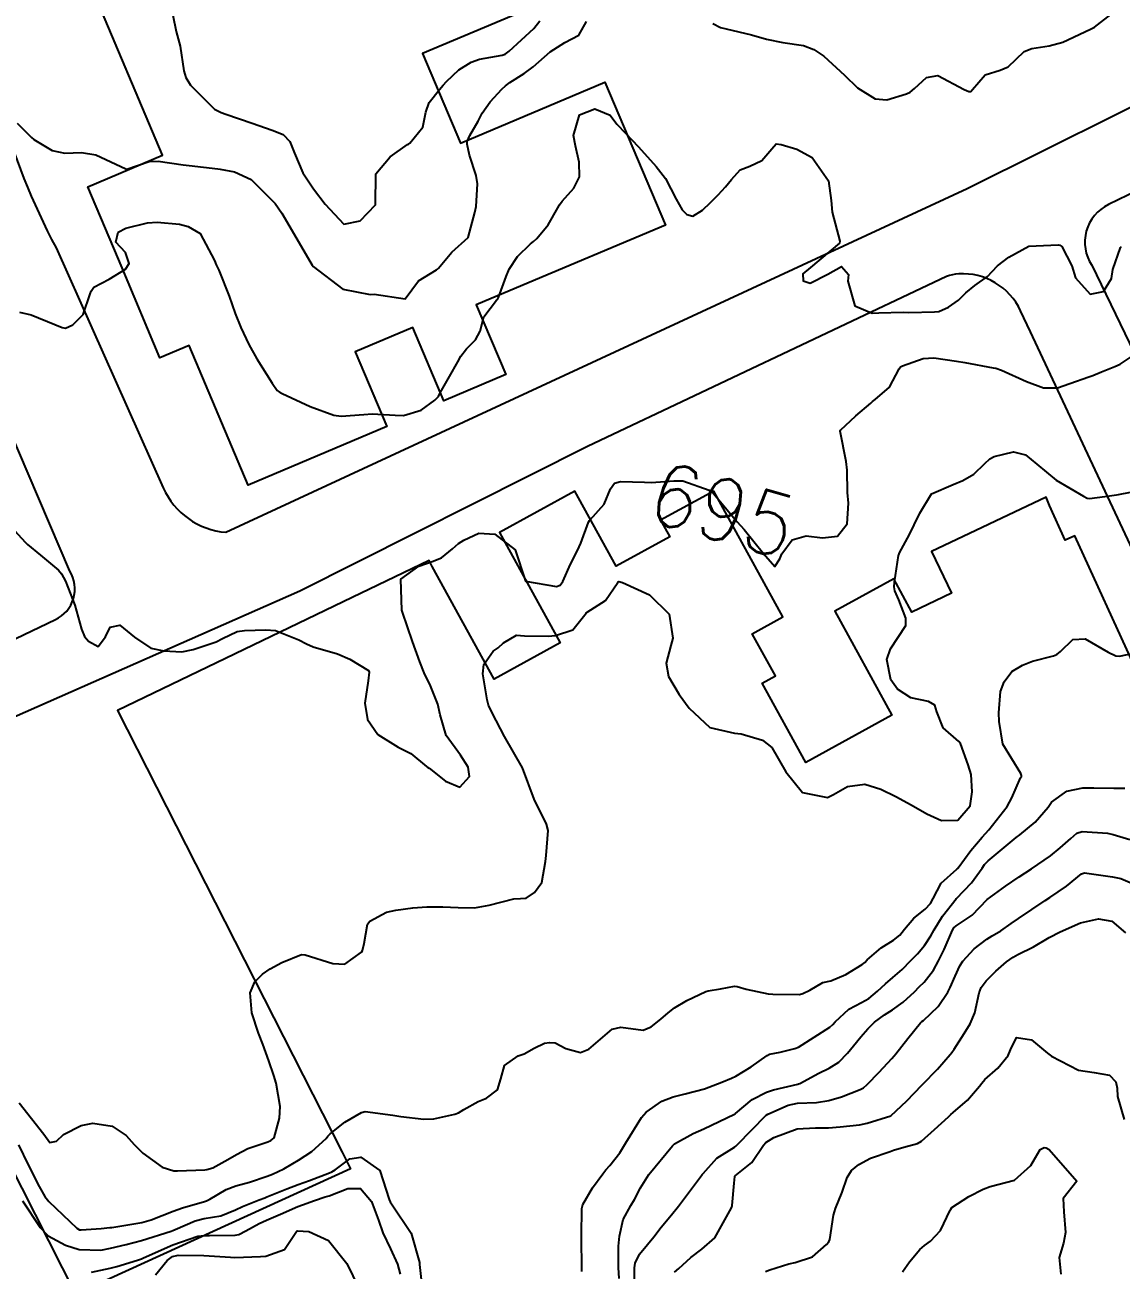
# Model space of a CAD drawing. Header units: metres. Extents: x 286371 to 293043, y 7462578 to 7466404.
# Drawn here: x 289756.9 to 289827.3, y 7464409.6 to 7464489.6 of the extents above; entities that cross this region are included whole.
import ezdxf
from ezdxf.enums import TextEntityAlignment as Align

# ---------------------------------------------------------------- set-up
doc = ezdxf.new("R2010")
doc.units = ezdxf.units.M
doc.header["$MEASUREMENT"] = 0
for name, color, linetype in [('Cotas', 45, 'Continuous'), ('Curvas de Nivel 1m', 11, 'Continuous'), ('Curvas de Nivel 5m', 15, 'Continuous'), ('Edificações', 30, 'Continuous'), ('Vias primárias', 230, 'Continuous')]:
    doc.layers.add(name, color=color, linetype=linetype)
doc.styles.add('Style-STANDARD', font='STANDARD.shx')

msp = doc.modelspace()

# ---------------------------------------------------------------- linework, layer by layer
at = {"layer": 'Curvas de Nivel 1m', "flags": 128}
for points, elevation in [([(289801.041, 7464489.712), (289801.55, 7464489.449), (289801.898, 7464489.35), (289803.543, 7464488.963), (289804.502, 7464488.698), (289805.536, 7464488.472), (289806.877, 7464488.282), (289807.53, 7464488.039), (289808.175, 7464487.605), (289809.506, 7464486.373), (289810.346, 7464485.572), (289811.484, 7464484.863), (289812.226, 7464484.8), (289813.489, 7464485.174), (289813.724, 7464485.287), (289813.998, 7464485.517), (289814.77, 7464486.24), (289815.507, 7464486.37), (289817.186, 7464485.469), (289817.492, 7464485.324), (289817.619, 7464485.335), (289817.732, 7464485.461), (289818.549, 7464486.408), (289819.513, 7464486.708), (289820.019, 7464486.925), (289820.534, 7464487.419), (289821.039, 7464487.905), (289821.534, 7464488.1), (289822.655, 7464488.27), (289823.541, 7464488.499), (289825.308, 7464489.339), (289825.556, 7464489.463), (289826.617, 7464490.27)], 693), ([(289756.367, 7464483.305), (289757.281, 7464482.387), (289757.442, 7464482.251), (289758.611, 7464481.54), (289759.429, 7464481.375), (289760.508, 7464481.41), (289761.428, 7464481.268), (289763.337, 7464480.364), (289763.415, 7464480.354), (289764.851, 7464480.835), (289765.423, 7464480.867), (289767.023, 7464480.627), (289767.419, 7464480.572), (289769.246, 7464480.368), (289769.416, 7464480.349), (289770.324, 7464480.181), (289771.407, 7464479.673), (289772.937, 7464478.141), (289773.375, 7464477.512), (289774.175, 7464476.122), (289775.315, 7464474.179), (289775.375, 7464474.104), (289777.292, 7464472.632), (289779.036, 7464472.3), (289779.288, 7464472.308), (289781.284, 7464472.014), (289782.135, 7464473.168), (289783.312, 7464473.873), (289783.372, 7464473.924), (289783.42, 7464473.983), (289784.281, 7464475.018), (289785.344, 7464475.954), (289785.756, 7464477.561), (289785.85, 7464477.947), (289785.935, 7464479.407), (289785.859, 7464479.948), (289785.423, 7464481.24), (289785.263, 7464481.957), (289785.27, 7464482.124), (289785.445, 7464482.509), (289785.978, 7464483.432), (289786.228, 7464483.943), (289786.741, 7464484.68), (289787.497, 7464485.474), (289787.729, 7464485.692), (289788.015, 7464485.917), (289788.927, 7464486.489), (289789.519, 7464486.918), (289790.592, 7464487.873), (289791.543, 7464488.48), (289792.434, 7464488.958), (289792.926, 7464489.834)], 693), ([(289766.368, 7464490.242), (289766.591, 7464489.196), (289766.843, 7464488.235), (289767.077, 7464486.665), (289767.203, 7464486.229), (289767.497, 7464485.749), (289769.046, 7464484.201), (289769.471, 7464483.982), (289769.778, 7464483.882), (289771.461, 7464483.297), (289772.744, 7464482.856), (289773.45, 7464482.562), (289773.879, 7464482.128), (289774.174, 7464481.382), (289774.725, 7464480.115), (289775.399, 7464479.079), (289776.15, 7464478.093), (289777.359, 7464476.81), (289778.397, 7464477.025), (289779.374, 7464478.044), (289779.414, 7464480.044), (289780.331, 7464481.131), (289781.443, 7464481.925), (289781.501, 7464481.956), (289781.587, 7464482.012), (289782.42, 7464483.04), (289782.606, 7464483.997), (289782.841, 7464484.637), (289783.496, 7464485.462), (289783.739, 7464485.742), (289783.942, 7464485.978), (289784.745, 7464486.736), (289785.523, 7464487.21), (289786.059, 7464487.413), (289787.53, 7464487.667), (289787.722, 7464487.731), (289787.97, 7464487.918), (289789.556, 7464489.377), (289789.932, 7464489.879)], 692), ([(289756.513, 7464471.159), (289757.273, 7464470.982), (289758.796, 7464470.361), (289759.261, 7464470.168), (289759.478, 7464470.134), (289759.946, 7464470.344), (289760.602, 7464471.007), (289761.052, 7464472.328), (289761.114, 7464472.51), (289761.301, 7464472.763), (289762.285, 7464473.281), (289763.319, 7464473.92), (289763.551, 7464474.281), (289763.335, 7464474.987), (289762.712, 7464475.664), (289762.853, 7464476.294), (289763.358, 7464476.563), (289764.737, 7464476.891), (289765.364, 7464476.948), (289766.787, 7464476.809), (289767.361, 7464476.66), (289768.126, 7464476.213), (289769.044, 7464474.483), (289769.16, 7464474.197), (289769.317, 7464473.861), (289769.975, 7464472.184), (289770.371, 7464471.074), (289770.733, 7464470.172), (289771.238, 7464469.094), (289771.751, 7464468.157), (289772.739, 7464466.603), (289773.078, 7464466.136), (289773.193, 7464466.037), (289773.387, 7464465.935), (289775.179, 7464465.112), (289776.709, 7464464.544), (289777.17, 7464464.476), (289778.634, 7464464.59), (289779.173, 7464464.628), (289780.654, 7464464.54), (289781.172, 7464464.52), (289782.314, 7464464.861), (289783.187, 7464465.516), (289783.422, 7464465.749), (289783.546, 7464465.979), (289784.144, 7464467.036), (289784.67, 7464467.963), (289784.855, 7464468.334), (289785.237, 7464468.811), (289785.81, 7464469.382), (289786.104, 7464469.942), (289786.345, 7464470.861), (289787.157, 7464471.926), (289787.225, 7464471.985), (289787.287, 7464472.102), (289787.769, 7464473.456), (289787.974, 7464473.915), (289788.504, 7464474.729), (289789.339, 7464475.541), (289789.537, 7464475.696), (289789.749, 7464475.888), (289790.467, 7464476.769), (289791.086, 7464477.869), (289791.195, 7464478.049), (289791.38, 7464478.291), (289792.115, 7464479.132), (289792.481, 7464479.848), (289792.475, 7464480.792), (289792.227, 7464481.853), (289792.105, 7464482.512), (289792.48, 7464483.844), (289793.47, 7464484.211), (289794.446, 7464483.81), (289794.874, 7464483.225), (289795.447, 7464482.661), (289796.276, 7464481.782), (289797.415, 7464480.512), (289798.01, 7464479.755), (289798.705, 7464478.424), (289799.083, 7464477.739), (289799.37, 7464477.442), (289799.773, 7464477.323), (289800.391, 7464477.719), (289800.891, 7464478.202), (289801.389, 7464478.692), (289801.874, 7464479.22), (289802.249, 7464479.692), (289802.798, 7464480.299), (289803.417, 7464480.545), (289804.193, 7464480.893), (289804.837, 7464481.653), (289805.126, 7464481.962), (289805.438, 7464481.93), (289806.445, 7464481.629), (289807.426, 7464481.094), (289808.481, 7464479.598), (289808.641, 7464478.34), (289808.706, 7464477.594), (289809.214, 7464475.719), (289809.194, 7464475.587), (289807.32, 7464474.023), (289806.836, 7464473.622), (289806.857, 7464473.171), (289807.305, 7464473.034), (289808.427, 7464473.598), (289809.322, 7464474.084), (289809.758, 7464473.578), (289809.732, 7464473.154), (289810.176, 7464471.571), (289811.277, 7464471.098), (289811.705, 7464471.121), (289813.278, 7464471.153), (289813.65, 7464471.147), (289815.279, 7464471.176), (289815.556, 7464471.214), (289816.186, 7464471.481), (289816.836, 7464471.926), (289817.298, 7464472.392), (289817.878, 7464472.884), (289818.695, 7464473.444), (289818.995, 7464473.764), (289819.324, 7464474.127), (289820.066, 7464474.691), (289821.344, 7464475.404), (289823.236, 7464475.485), (289823.345, 7464475.462), (289823.464, 7464475.373), (289824.107, 7464474.144), (289824.336, 7464473.359), (289825.294, 7464472.323), (289826.15, 7464472.479), (289826.654, 7464473.324), (289826.742, 7464473.897), (289827.24, 7464475.316), (289827.292, 7464475.368)], 694), ([(289756.494, 7464420.372), (289758.082, 7464418.37), (289758.456, 7464417.823), (289758.891, 7464417.924), (289759.344, 7464418.351), (289760.473, 7464418.927), (289761.218, 7464419.062), (289762.473, 7464418.885), (289763.366, 7464418.281), (289763.879, 7464417.7), (289764.447, 7464417.145), (289765.689, 7464416.246), (289766.431, 7464416), (289766.662, 7464416), (289768.432, 7464416.07), (289768.549, 7464416.086), (289768.94, 7464416.197), (289769.889, 7464416.736), (289770.447, 7464417.055), (289771.181, 7464417.436), (289772.46, 7464417.872), (289772.651, 7464417.952), (289772.872, 7464418.138), (289773.228, 7464419.388), (289773.251, 7464420.133), (289773.004, 7464421.65), (289772.864, 7464422.139), (289772.538, 7464423.081), (289772.137, 7464424.151), (289771.861, 7464424.859), (289771.443, 7464426.162), (289771.334, 7464427.433), (289771.638, 7464428.159), (289772.135, 7464428.638), (289772.627, 7464428.98), (289773.371, 7464429.396), (289774.641, 7464429.894), (289774.862, 7464429.89), (289776.633, 7464429.324), (289777.411, 7464429.294), (289778.479, 7464430.057), (289778.541, 7464430.16), (289778.652, 7464430.61), (289778.879, 7464431.843), (289779.02, 7464432.049), (289780.1, 7464432.616), (289780.685, 7464432.749), (289781.784, 7464432.911), (289782.689, 7464432.958), (289783.711, 7464432.957), (289784.688, 7464432.922), (289785.733, 7464432.904), (289786.691, 7464433.078), (289788.279, 7464433.484), (289788.698, 7464433.494), (289789.065, 7464433.522), (289789.596, 7464433.881), (289790.062, 7464434.527), (289790.306, 7464435.871), (289790.338, 7464436.272), (289790.478, 7464437.869), (289790.362, 7464438.279), (289789.585, 7464439.883), (289788.824, 7464441.894), (289787.675, 7464443.912), (289786.876, 7464445.418), (289786.648, 7464445.928), (289786.552, 7464446.269), (289786.275, 7464447.934), (289786.334, 7464448.525), (289786.943, 7464449.377), (289787.26, 7464449.607), (289787.611, 7464449.915), (289788.436, 7464450.421), (289788.954, 7464450.381), (289790.483, 7464450.342), (289790.954, 7464450.385), (289792.053, 7464450.757), (289792.912, 7464451.835), (289792.939, 7464451.871), (289792.975, 7464451.897), (289794.161, 7464452.646), (289794.949, 7464453.805), (289794.977, 7464453.843), (289795.015, 7464453.853), (289795.241, 7464453.801), (289796.992, 7464453.001), (289798.241, 7464451.755), (289798.479, 7464450.224), (289798.345, 7464449.753), (289798.059, 7464448.626), (289798.21, 7464447.755), (289798.897, 7464446.602), (289799.537, 7464445.735), (289800.866, 7464444.494), (289802.435, 7464444.117), (289802.86, 7464444.087), (289804.238, 7464443.664), (289804.847, 7464443.2), (289805.747, 7464441.641), (289806.804, 7464440.304), (289808.412, 7464439.989), (289808.803, 7464440.183), (289809.692, 7464440.7), (289810.813, 7464440.845), (289811.832, 7464440.526), (289812.802, 7464440.059), (289813.78, 7464439.52), (289814.786, 7464438.937), (289815.748, 7464438.522), (289816.78, 7464438.537), (289817.584, 7464439.459), (289817.713, 7464440.361), (289817.637, 7464441.458), (289817.46, 7464442.089), (289816.956, 7464443.463), (289816.856, 7464443.595), (289815.843, 7464444.459), (289815.443, 7464445.493), (289815.305, 7464445.911), (289814.894, 7464446.163), (289813.774, 7464446.394), (289812.905, 7464446.938), (289812.484, 7464447.541), (289812.237, 7464448.842), (289812.452, 7464449.534), (289812.956, 7464450.296), (289813.449, 7464451.035), (289813.444, 7464451.517), (289812.991, 7464452.677), (289812.742, 7464453.271), (289812.708, 7464453.529), (289812.724, 7464453.813), (289812.979, 7464455.525), (289812.99, 7464455.57), (289813.037, 7464455.696), (289813.692, 7464456.878), (289813.991, 7464457.511), (289814.338, 7464458.242), (289815.094, 7464459.494), (289816.489, 7464460.088), (289817.107, 7464460.355), (289817.819, 7464460.749), (289818.522, 7464461.443), (289818.832, 7464461.736), (289819.131, 7464461.887), (289820.371, 7464462.18), (289821.133, 7464462.007), (289821.858, 7464461.393), (289823.109, 7464460.368), (289824.854, 7464459.348), (289825.092, 7464459.224), (289825.244, 7464459.19), (289826.235, 7464459.327), (289826.98, 7464459.432), (289827.096, 7464459.45), (289828.647, 7464459.745)], 696), ([(289756.453, 7464417.689), (289757.072, 7464416.385), (289757.781, 7464415.007), (289758.141, 7464414.368), (289758.399, 7464414.038), (289760.199, 7464412.337), (289760.372, 7464412.229), (289760.489, 7464412.216), (289761.754, 7464412.314), (289762.31, 7464412.37), (289762.375, 7464412.373), (289762.45, 7464412.378), (289764.38, 7464412.697), (289764.985, 7464412.864), (289766.392, 7464413.42), (289766.98, 7464413.641), (289768.402, 7464414.048), (289768.521, 7464414.084), (289768.741, 7464414.199), (289769.783, 7464414.814), (289770.417, 7464415.036), (289771.294, 7464415.289), (289772.427, 7464415.661), (289772.778, 7464415.79), (289773.491, 7464416.129), (289774.079, 7464416.481), (289774.443, 7464416.693), (289775.302, 7464417.25), (289776.213, 7464418.088), (289776.327, 7464418.226), (289776.468, 7464418.379), (289777.423, 7464419.128), (289778.49, 7464419.767), (289778.729, 7464419.813), (289780.487, 7464419.587), (289781.013, 7464419.489), (289782.484, 7464419.325), (289783.121, 7464419.348), (289784.489, 7464419.641), (289784.714, 7464419.738), (289785.048, 7464419.956), (289785.98, 7464420.464), (289786.505, 7464420.669), (289787.229, 7464421.208), (289787.437, 7464421.921), (289787.67, 7464422.785), (289788.546, 7464423.393), (289788.922, 7464423.525), (289789.585, 7464423.889), (289790.233, 7464424.205), (289790.56, 7464424.251), (289790.913, 7464424.221), (289791.614, 7464423.859), (289792.551, 7464423.608), (289793.077, 7464423.834), (289794.574, 7464425.109), (289795.138, 7464425.234), (289796.573, 7464425.037), (289797.09, 7464425.253), (289797.716, 7464425.757), (289798.18, 7464426.161), (289798.595, 7464426.473), (289799.389, 7464426.946), (289800.611, 7464427.534), (289800.751, 7464427.573), (289801.536, 7464427.701), (289802.441, 7464427.863), (289802.616, 7464427.842), (289803.194, 7464427.676), (289804.61, 7464427.379), (289804.908, 7464427.35), (289806.608, 7464427.344), (289806.835, 7464427.395), (289807.281, 7464427.614), (289808.126, 7464428.097), (289808.623, 7464428.218), (289809.594, 7464428.611), (289810.638, 7464429.269), (289810.804, 7464429.399), (289810.973, 7464429.559), (289811.866, 7464430.33), (289812.66, 7464430.819), (289813.056, 7464431.139), (289813.367, 7464431.524), (289813.958, 7464432.242), (289814.694, 7464432.812), (289815.023, 7464433.174), (289815.193, 7464433.497), (289815.723, 7464434.486), (289816.733, 7464435.387), (289816.779, 7464435.428), (289816.814, 7464435.473), (289817.63, 7464436.582), (289818.343, 7464437.451), (289818.771, 7464437.921), (289819.962, 7464439.417), (289820.249, 7464439.966), (289820.822, 7464441.247), (289820.88, 7464441.347), (289820.885, 7464441.404), (289820.826, 7464441.537), (289819.687, 7464443.422), (289819.434, 7464444.867), (289819.425, 7464445.426), (289819.525, 7464446.805), (289819.759, 7464447.422), (289820.264, 7464448.074), (289820.93, 7464448.481), (289821.586, 7464448.743), (289822.94, 7464449.095), (289823.144, 7464449.168), (289823.387, 7464449.368), (289824.181, 7464450.13), (289824.956, 7464450.171), (289826.452, 7464449.322), (289826.941, 7464449.09), (289827.178, 7464449.074), (289828.308, 7464449.294)], 697), ([(289792.634, 7464409.536), (289792.639, 7464409.84), (289792.605, 7464411.596), (289792.608, 7464411.841), (289792.641, 7464413.59), (289792.701, 7464413.84), (289793.332, 7464414.909), (289793.976, 7464415.821), (289794.174, 7464416.074), (289794.432, 7464416.347), (289795.076, 7464417.174), (289795.468, 7464417.799), (289796.479, 7464419.426), (289796.768, 7464419.77), (289797.778, 7464420.475), (289798.505, 7464420.768), (289799.283, 7464420.958), (289800.507, 7464421.267), (289801.636, 7464421.698), (289802.241, 7464421.967), (289802.52, 7464422.095), (289803.509, 7464422.69), (289804.541, 7464423.426), (289804.698, 7464423.496), (289805.368, 7464423.642), (289806.315, 7464423.861), (289806.549, 7464423.959), (289807.565, 7464424.603), (289808.569, 7464425.236), (289808.755, 7464425.408), (289808.908, 7464425.589), (289809.78, 7464426.387), (289810.593, 7464426.826), (289811.068, 7464427.086), (289811.633, 7464427.549), (289812.134, 7464428.022), (289812.617, 7464428.429), (289813.206, 7464428.945), (289813.775, 7464429.517), (289814.197, 7464429.957), (289814.654, 7464430.478), (289815.059, 7464431.106), (289815.267, 7464431.496), (289815.802, 7464432.367), (289816.672, 7464433.475), (289816.684, 7464433.495), (289816.705, 7464433.512), (289817.666, 7464434.509), (289818.348, 7464435.45), (289818.507, 7464435.679), (289818.741, 7464435.923), (289820.541, 7464437.409), (289820.767, 7464437.585), (289821.757, 7464438.412), (289822.59, 7464439.378), (289822.672, 7464439.5), (289822.799, 7464439.681), (289823.78, 7464440.39), (289824.813, 7464440.609), (289825.527, 7464440.62), (289826.813, 7464440.59), (289827.523, 7464440.59)], 698), ([(289795.024, 7464409.103), (289794.982, 7464409.805), (289794.99, 7464411.169), (289795.059, 7464411.804), (289795.295, 7464412.886), (289795.775, 7464413.794), (289796.023, 7464414.167), (289796.411, 7464414.924), (289796.948, 7464415.774), (289798.452, 7464417.608), (289798.515, 7464417.681), (289798.592, 7464417.742), (289799.777, 7464418.412), (289800.469, 7464418.715), (289802.439, 7464419.641), (289802.484, 7464419.668), (289802.503, 7464419.684), (289803.568, 7464420.598), (289804.505, 7464421.068), (289804.949, 7464421.207), (289806.513, 7464421.583), (289806.548, 7464421.59), (289806.629, 7464421.623), (289807.856, 7464422.273), (289808.529, 7464422.605), (289809.14, 7464422.98), (289809.71, 7464423.577), (289810.08, 7464424.043), (289810.56, 7464424.624), (289810.997, 7464425.129), (289811.433, 7464425.552), (289812.087, 7464426.036), (289812.586, 7464426.358), (289813.268, 7464426.851), (289813.995, 7464427.514), (289814.297, 7464427.821), (289814.614, 7464428.135), (289815.219, 7464428.902), (289815.551, 7464429.491), (289815.905, 7464430.229), (289816.45, 7464431.478), (289816.527, 7464431.616), (289816.67, 7464431.751), (289817.704, 7464432.439), (289818.675, 7464433.445), (289819.847, 7464434.292), (289820.724, 7464434.893), (289821.508, 7464435.399), (289822.741, 7464436.242), (289823.363, 7464436.754), (289824.042, 7464437.355), (289824.428, 7464437.691), (289824.771, 7464437.815), (289826.39, 7464437.692), (289826.76, 7464437.613), (289827.844, 7464437.298)], 699), ([(289798.585, 7464409.496), (289798.874, 7464409.746), (289799.634, 7464410.446), (289800.353, 7464410.977), (289801.186, 7464411.708), (289802.139, 7464413.438), (289802.264, 7464413.686), (289802.296, 7464413.786), (289802.417, 7464415.212), (289802.453, 7464415.655), (289802.479, 7464415.684), (289803.55, 7464416.555), (289804.301, 7464417.657), (289804.457, 7464417.832), (289804.966, 7464418.152), (289806.47, 7464418.709), (289807.635, 7464418.77), (289808.472, 7464418.763), (289809.224, 7464418.832), (289810.475, 7464418.97), (289810.968, 7464419.065), (289812.484, 7464419.534), (289813.503, 7464420.515), (289814.477, 7464421.505), (289814.495, 7464421.524), (289814.515, 7464421.545), (289815.473, 7464422.548), (289816.289, 7464423.478), (289816.405, 7464423.618), (289816.549, 7464423.823), (289817.203, 7464424.826), (289817.586, 7464425.459), (289817.872, 7464426.167), (289818.154, 7464427.451), (289818.281, 7464427.778), (289818.616, 7464428.212), (289819.235, 7464428.825), (289819.907, 7464429.425), (289820.333, 7464429.724), (289820.641, 7464429.897), (289821.642, 7464430.407), (289822.658, 7464430.989), (289823.361, 7464431.371), (289824.673, 7464431.935), (289825.815, 7464432.189), (289826.675, 7464432.039), (289827.564, 7464431.301)], 701), ([(289804.433, 7464409.552), (289804.702, 7464409.649), (289805.931, 7464410.04), (289806.342, 7464410.128), (289807.459, 7464410.496), (289808.359, 7464411.278), (289808.499, 7464411.456), (289808.557, 7464411.592), (289808.805, 7464413.171), (289808.927, 7464413.586), (289809.36, 7464414.63), (289809.676, 7464415.576), (289809.961, 7464416.042), (289810.437, 7464416.409), (289811.183, 7464416.813), (289812.45, 7464417.262), (289812.656, 7464417.327), (289813.32, 7464417.521), (289814.198, 7464417.768), (289814.46, 7464417.917), (289815.298, 7464418.666), (289816.183, 7464419.479), (289816.338, 7464419.625), (289816.488, 7464419.751), (289817.405, 7464420.556), (289818.175, 7464421.45), (289818.318, 7464421.646), (289818.52, 7464421.867), (289819.366, 7464422.597), (289820.012, 7464423.422), (289820.178, 7464423.792), (289820.561, 7464424.572), (289821.528, 7464424.431), (289822.547, 7464423.57), (289822.795, 7464423.381), (289824.531, 7464422.467), (289825.535, 7464422.333), (289826.527, 7464422.158), (289826.934, 7464421.73), (289827.017, 7464421.317), (289827.037, 7464420.785), (289827.464, 7464419.31)], 702), ([(289813.242, 7464409.521), (289813.689, 7464410.17), (289814.356, 7464410.967), (289814.64, 7464411.22), (289815.026, 7464411.495), (289815.671, 7464412.188), (289816.304, 7464413.476), (289816.328, 7464413.542), (289816.397, 7464413.655), (289817.5, 7464414.365), (289818.415, 7464414.832), (289818.862, 7464414.993), (289820.424, 7464415.414), (289821.474, 7464416.363), (289822.07, 7464417.39), (289822.34, 7464417.502), (289822.456, 7464417.484), (289822.654, 7464417.381), (289824.424, 7464415.354), (289823.549, 7464414.225), (289823.59, 7464413.367), (289823.692, 7464412.047), (289823.564, 7464411.366), (289823.286, 7464410.434), (289823.393, 7464409.369)], 703), ([(289756.714, 7464414.075), (289757.836, 7464412.373), (289758.366, 7464411.831), (289759.47, 7464411.235), (289760.353, 7464410.961), (289761.752, 7464410.915), (289762.355, 7464411.034), (289763.367, 7464411.282), (289764.363, 7464411.528), (289766.262, 7464412.126), (289766.373, 7464412.169), (289766.524, 7464412.232), (289767.804, 7464412.792), (289768.385, 7464412.939), (289769.452, 7464413.125), (289770.394, 7464413.497), (289770.844, 7464413.721), (289771.902, 7464414.152), (289772.269, 7464414.283), (289772.407, 7464414.335), (289773.682, 7464414.858), (289774.419, 7464415.131), (289775.142, 7464415.385), (289776.431, 7464415.876), (289776.575, 7464415.939), (289776.796, 7464416.079), (289777.734, 7464416.776), (289778.446, 7464416.883), (289779.659, 7464416.036), (289780.272, 7464414.16), (289780.323, 7464414.026), (289780.402, 7464413.895), (289781.685, 7464412.005), (289782.203, 7464410.131), (289782.211, 7464409.996), (289782.32, 7464409.039)], 698), ([(289761.143, 7464409.511), (289762.336, 7464409.762), (289762.78, 7464409.855), (289764.093, 7464410.278), (289764.281, 7464410.339), (289764.345, 7464410.357), (289764.491, 7464410.417), (289766.359, 7464411.265), (289767.966, 7464411.811), (289768.369, 7464411.858), (289768.718, 7464411.85), (289770.37, 7464411.883), (289770.615, 7464411.927), (289771.055, 7464412.164), (289771.908, 7464412.625), (289772.384, 7464412.836), (289773.286, 7464413.236), (289774.398, 7464413.717), (289774.691, 7464413.819), (289775.456, 7464414.099), (289776.161, 7464414.334), (289776.409, 7464414.412), (289777.609, 7464414.874), (289778.416, 7464414.869), (289779.119, 7464414.044), (289779.584, 7464412.839), (289779.845, 7464412.032), (289780.353, 7464410.993), (289780.793, 7464410.018), (289780.96, 7464409.379)], 699)]:
    msp.add_lwpolyline(points, dxfattribs=dict(at, elevation=elevation))
at = {"layer": 'Curvas de Nivel 5m', "flags": 128}
for points, elevation in [([(289755.073, 7464458.327), (289756.881, 7464456.387), (289757.042, 7464456.235), (289757.857, 7464455.546), (289759.018, 7464454.6), (289759.226, 7464454.351), (289759.473, 7464453.881), (289760.08, 7464452.338), (289760.502, 7464450.791), (289760.698, 7464450.328), (289760.949, 7464450.021), (289761.581, 7464449.678), (289762.033, 7464450.308), (289762.333, 7464450.934), (289762.965, 7464451.057), (289763.909, 7464450.28), (289764.944, 7464449.581), (289765.794, 7464449.399), (289766.941, 7464449.348), (289767.671, 7464449.496), (289768.95, 7464449.93), (289769.155, 7464449.997), (289769.549, 7464450.196), (289770.491, 7464450.651), (289770.962, 7464450.705), (289772.349, 7464450.768), (289772.963, 7464450.714), (289774.466, 7464450.122), (289774.95, 7464449.863), (289775.381, 7464449.675), (289776.941, 7464449.211), (289777.737, 7464448.87), (289778.926, 7464448.155), (289778.983, 7464448.044), (289778.916, 7464447.484), (289778.694, 7464446.057), (289778.878, 7464445.009), (289779.542, 7464444.044), (289780.842, 7464443.217), (289781.648, 7464442.82), (289782.663, 7464441.988), (289782.753, 7464441.916), (289782.822, 7464441.87), (289783.882, 7464441.045), (289784.805, 7464440.657), (289785.426, 7464441.335), (289785.331, 7464441.947), (289784.835, 7464442.7), (289783.913, 7464443.969), (289783.546, 7464445.302), (289783.379, 7464445.977), (289782.908, 7464447.159), (289782.516, 7464447.991), (289782.237, 7464448.692), (289781.75, 7464450.003), (289781.108, 7464451.886), (289781.085, 7464452.013), (289781.014, 7464454.014), (289782.168, 7464454.857), (289783.032, 7464455.153), (289783.619, 7464455.392), (289784.338, 7464455.965), (289784.71, 7464456.298), (289785.052, 7464456.517), (289786.026, 7464456.973), (289787.059, 7464456.899), (289788.356, 7464455.905), (289789.014, 7464453.894), (289791.009, 7464453.54), (289791.243, 7464453.628), (289791.407, 7464453.859), (289791.898, 7464454.985), (289792.36, 7464455.845), (289792.578, 7464456.315), (289793.071, 7464457.664), (289793.125, 7464457.782), (289793.166, 7464457.833), (289794.074, 7464458.835), (289794.477, 7464459.814), (289794.735, 7464460.185), (289795.111, 7464460.278), (289796.654, 7464460.238), (289797.111, 7464460.231), (289798.539, 7464460.326), (289799.113, 7464460.323), (289800.823, 7464459.719), (289801.101, 7464459.508), (289802.61, 7464457.691), (289803.057, 7464457.201), (289804.312, 7464455.665), (289805.022, 7464454.818), (289805.356, 7464455.323), (289805.483, 7464455.648), (289806.156, 7464456.529), (289807.052, 7464456.802), (289808.103, 7464456.656), (289809.052, 7464456.777), (289809.682, 7464457.575), (289809.77, 7464458.888), (289809.71, 7464459.575), (289809.683, 7464461.008), (289809.609, 7464461.577), (289809.239, 7464463.507), (289809.248, 7464463.583), (289810.242, 7464464.504), (289811.191, 7464465.323), (289811.315, 7464465.429), (289811.485, 7464465.55), (289812.397, 7464466.346), (289813.022, 7464467.527), (289813.11, 7464467.642), (289813.227, 7464467.712), (289814.557, 7464468.182), (289815.235, 7464468.224), (289816.693, 7464468.012), (289817.231, 7464467.92), (289819.059, 7464467.595), (289819.217, 7464467.562), (289819.594, 7464467.429), (289821.204, 7464466.707), (289822.28, 7464466.306), (289823.198, 7464466.293), (289823.983, 7464466.582), (289825.209, 7464467.012), (289825.453, 7464467.099), (289826.013, 7464467.332), (289826.861, 7464467.679), (289827.222, 7464467.822), (289828.11, 7464468.422)], 695), ([(289796.03, 7464408.066), (289796.02, 7464409.789), (289796.058, 7464410.069), (289796.347, 7464410.665), (289796.855, 7464411.279), (289797.256, 7464411.771), (289797.737, 7464412.401), (289798.386, 7464413.193), (289798.838, 7464413.746), (289800.072, 7464415.375), (289800.325, 7464415.716), (289800.372, 7464415.769), (289800.426, 7464415.841), (289801.313, 7464416.829), (289802.452, 7464417.539), (289802.535, 7464417.601), (289802.612, 7464417.682), (289804.483, 7464419.588), (289804.576, 7464419.653), (289805.888, 7464420.238), (289806.495, 7464420.347), (289807.708, 7464420.394), (289808.498, 7464420.52), (289809.319, 7464420.765), (289810.509, 7464421.232), (289810.721, 7464421.351), (289810.965, 7464421.558), (289811.724, 7464422.348), (289812.539, 7464423.227), (289812.687, 7464423.387), (289812.805, 7464423.531), (289813.574, 7464424.504), (289814.386, 7464425.507), (289814.483, 7464425.598), (289814.576, 7464425.664), (289815.519, 7464426.561), (289816.144, 7464427.481), (289816.297, 7464427.79), (289816.62, 7464428.521), (289816.924, 7464429.175), (289817.109, 7464429.467), (289817.835, 7464430.268), (289818.656, 7464430.889), (289819.001, 7464431.098), (289819.538, 7464431.431), (289820.205, 7464431.887), (289820.676, 7464432.217), (289822.395, 7464433.38), (289822.697, 7464433.569), (289823.773, 7464434.294), (289824.72, 7464435.076), (289824.917, 7464435.146), (289826.718, 7464434.899), (289827.246, 7464434.776), (289828.707, 7464434.168)], 700), ([(289765.261, 7464409.33), (289766.001, 7464410.25), (289766.348, 7464410.502), (289766.708, 7464410.596), (289768.35, 7464410.573), (289770.061, 7464410.467), (289770.348, 7464410.454), (289771.996, 7464410.503), (289772.35, 7464410.537), (289773.531, 7464410.952), (289774.303, 7464412.116), (289774.342, 7464412.147), (289774.375, 7464412.153), (289775.095, 7464412.104), (289776.366, 7464411.535), (289777.54, 7464410.067), (289778.313, 7464408.481)], 700)]:
    msp.add_lwpolyline(points, dxfattribs=dict(at, elevation=elevation))
at = {"layer": 'Edificações'}
for points in [[(289791.43, 7464491.58), (289782.413, 7464487.773), (289784.844, 7464482.016), (289794.123, 7464485.933), (289798, 7464476.752), (289788.443, 7464472.717), (289785.858, 7464471.625), (289787.747, 7464467.151), (289783.769, 7464465.471), (289781.781, 7464470.178), (289779.051, 7464469.026), (289778.087, 7464468.619), (289780.118, 7464463.809), (289771.203, 7464460.045), (289767.411, 7464469.027), (289765.537, 7464468.236), (289763.104, 7464474), (289760.9, 7464479.218), (289765.704, 7464481.247), (289759.626, 7464495.643)], [(289828.222, 7464448.222), (289824.303, 7464456.792), (289823.687, 7464456.511), (289822.667, 7464458.741), (289822.456, 7464459.276), (289815.097, 7464455.781), (289816.37, 7464453.102), (289813.827, 7464451.894), (289812.672, 7464454.035), (289808.88, 7464451.949), (289812.555, 7464445.267), (289807.03, 7464442.228), (289804.221, 7464447.334), (289805.069, 7464447.8), (289803.584, 7464450.499), (289805.552, 7464451.582), (289801.105, 7464459.666), (289797.698, 7464457.792), (289798.281, 7464456.732), (289794.844, 7464454.841), (289792.19, 7464459.666), (289787.354, 7464457.006), (289791.251, 7464449.921), (289787.007, 7464447.586), (289783.021, 7464454.833), (289782.83, 7464455.213), (289777.887, 7464452.844), (289762.805, 7464445.584), (289777.244, 7464417.209), (289777.784, 7464416.148), (289760.136, 7464408.093), (289750.608, 7464426.854)]]:
    msp.add_lwpolyline(points, dxfattribs=at)
at = {"layer": 'Vias primárias'}
for points in [[(289753.743, 7464494.102, 0.11143), (289758.865, 7464475.284), (289765.749, 7464459.878, 0.273088), (289769.773, 7464457.021), (289817.381, 7464479.095), (289831.927, 7464486.344), (289842.358, 7464491.169), (289844.468, 7464486.775), (289826.46, 7464478.069, 0.454304), (289825.391, 7464474.169), (289835.083, 7464454.089, 0.094244), (289837.777, 7464448.5, 0.0337), (289845.106, 7464439.663, 0.005869), (289856.745, 7464427.695, -0.040182), (289865.562, 7464417.287, 0.016951), (289876.495, 7464403.096, -0.012022)], [(289858.055, 7464409.609, 0.352299), (289858.569, 7464417.037), (289848.895, 7464427.841), (289839.582, 7464437.496, -0.043185), (289833.556, 7464444.931), (289828.177, 7464455.546), (289821.446, 7464469.903), (289820.818, 7464471.251, 0.307881), (289816.842, 7464473.621, 0.072159), (289816.06, 7464473.459), (289792.995, 7464462.523), (289774.515, 7464453.243), (289754.167, 7464444.262), (289733.374, 7464434.241), (289710.197, 7464422.884), (289707.058, 7464421.303, 0.420355), (289706.18, 7464418.944), (289710.95, 7464408.789)], [(289746.607, 7464445.586), (289758.827, 7464451.411, 0.445115), (289759.753, 7464454.532), (289753.143, 7464469.989)]]:
    msp.add_lwpolyline(points, format="xyb", dxfattribs=at)

# ---------------------------------------------------------------- texts
at = {"layer": 'Cotas', "style": 'Style-STANDARD'}
msp.add_text('695', height=4, rotation=344.09594, dxfattribs=at).set_placement((289801.701, 7464458.469, 695), align=Align.MIDDLE_CENTER)

doc.saveas('drawing.dxf')
